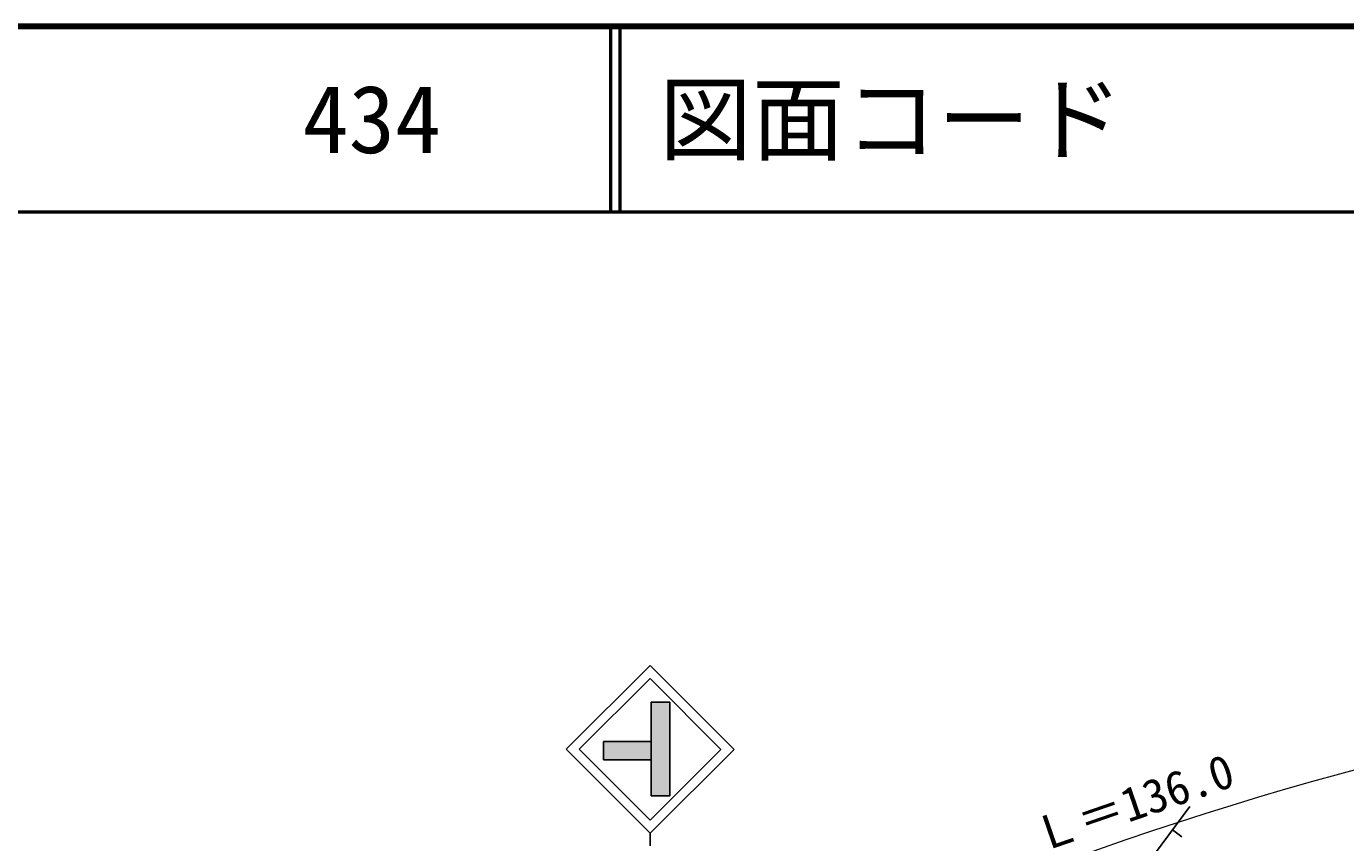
# Model space of a CAD drawing. Units: millimetres at full size, sheet at 1:1000; details may follow other scales. Extents: x 40000 to 680000, y 20000 to 380000.
# Drawn here: x 86256 to 157385, y 336256 to 380000 of the extents above; entities that cross this region are included whole.
import ezdxf
from ezdxf.enums import TextEntityAlignment as Align

# ---------------------------------------------------------------- set-up
doc = ezdxf.new("R2010")
doc.units = ezdxf.units.MM
doc.header["$LTSCALE"] = 1000
for name, color, linetype, lineweight in [('M-BGD', 7, 'Continuous', 25), ('M-STR-HTXT', 7, 'Continuous', 13), ('M-STR-STRC', 7, 'Continuous', 25), ('M-TTL', 2, 'Continuous', 140), ('M-TTL-LINE', 7, 'Continuous', 50)]:
    doc.layers.add(name, color=color, linetype=linetype, lineweight=lineweight)
doc.layers.add('M-TTL-TXT', color=7, linetype='Continuous')
doc.styles.add('ＭＳ ゴシック', font='')
doc.styles.get('ＭＳ ゴシック').set_extended_font_data('MS Gothic')

msp = doc.modelspace()

# ---------------------------------------------------------------- hatches: boundary and pattern name
at = {"layer": 'M-STR-STRC'}
msp.add_hatch(color=256, dxfattribs=at).paths.add_polyline_path([(119944, 343554), (120944, 343553), (120942, 338505), (119942, 338505), (119943, 340443), (117377, 340444), (117378, 341444), (119943, 341443)])

# ---------------------------------------------------------------- linework, layer by layer
at = {"layer": 'M-BGD'}
msp.add_line((148054, 336675), (148562, 336301), dxfattribs=at)
msp.add_lwpolyline([(144273, 329359), (145007, 329913), (145183, 331337), (145516, 332698), (146142, 333898), (147089, 335361), (148986, 337941)], dxfattribs=at)
at = {"layer": 'M-STR-HTXT'}
msp.add_arc((205771, 161212), 185000, 85.56267, 115.60679, dxfattribs=at)
at = {"layer": 'M-STR-STRC'}
for p, q in [((119889, 345541), (115362, 341017)), ((124413, 341014), (119889, 345541)), ((119889, 344834), (116069, 341017)), ((123706, 341014), (119889, 344834)), ((119944, 343554), (119942, 338505)), ((120944, 343553), (119944, 343554)), ((120944, 343553), (120942, 338505)), ((117378, 341444), (117377, 340444)), ((119943, 341443), (117378, 341444)), ((115362, 341017), (119886, 336490)), ((116069, 341017), (119886, 337197)), ((119886, 337197), (123706, 341014)), ((119886, 336490), (124413, 341014)), ((119943, 340443), (117377, 340444)), ((120942, 338505), (119942, 338505)), ((119886, 336490), (119886, 330505))]:
    msp.add_line(p, q, dxfattribs=at)
at = {"layer": 'M-TTL'}
msp.add_line((680000, 380000), (40000, 380000), dxfattribs=at)
at = {"layer": 'M-TTL-LINE'}
for p, q in [((117750, 380000), (117750, 370000)), ((118250, 380000), (118250, 370000)), ((40000, 370000), (680000, 370000))]:
    msp.add_line(p, q, dxfattribs=at)

# ---------------------------------------------------------------- texts
at = {"layer": 'M-STR-HTXT', "style": 'ＭＳ ゴシック'}
msp.add_text('Ｌ＝136.0', height=1833, rotation=18.995, dxfattribs=at).set_placement((146412, 336739), align=Align.BOTTOM_CENTER)
at = {"layer": 'M-TTL-TXT', "style": 'ＭＳ ゴシック'}
for s, p in [('図面コード', (120380, 375000)), ('434', (101142, 375000))]:
    msp.add_text(s, height=3666, dxfattribs=at).set_placement(p, align=Align.MIDDLE_LEFT)

doc.saveas('drawing.dxf')
